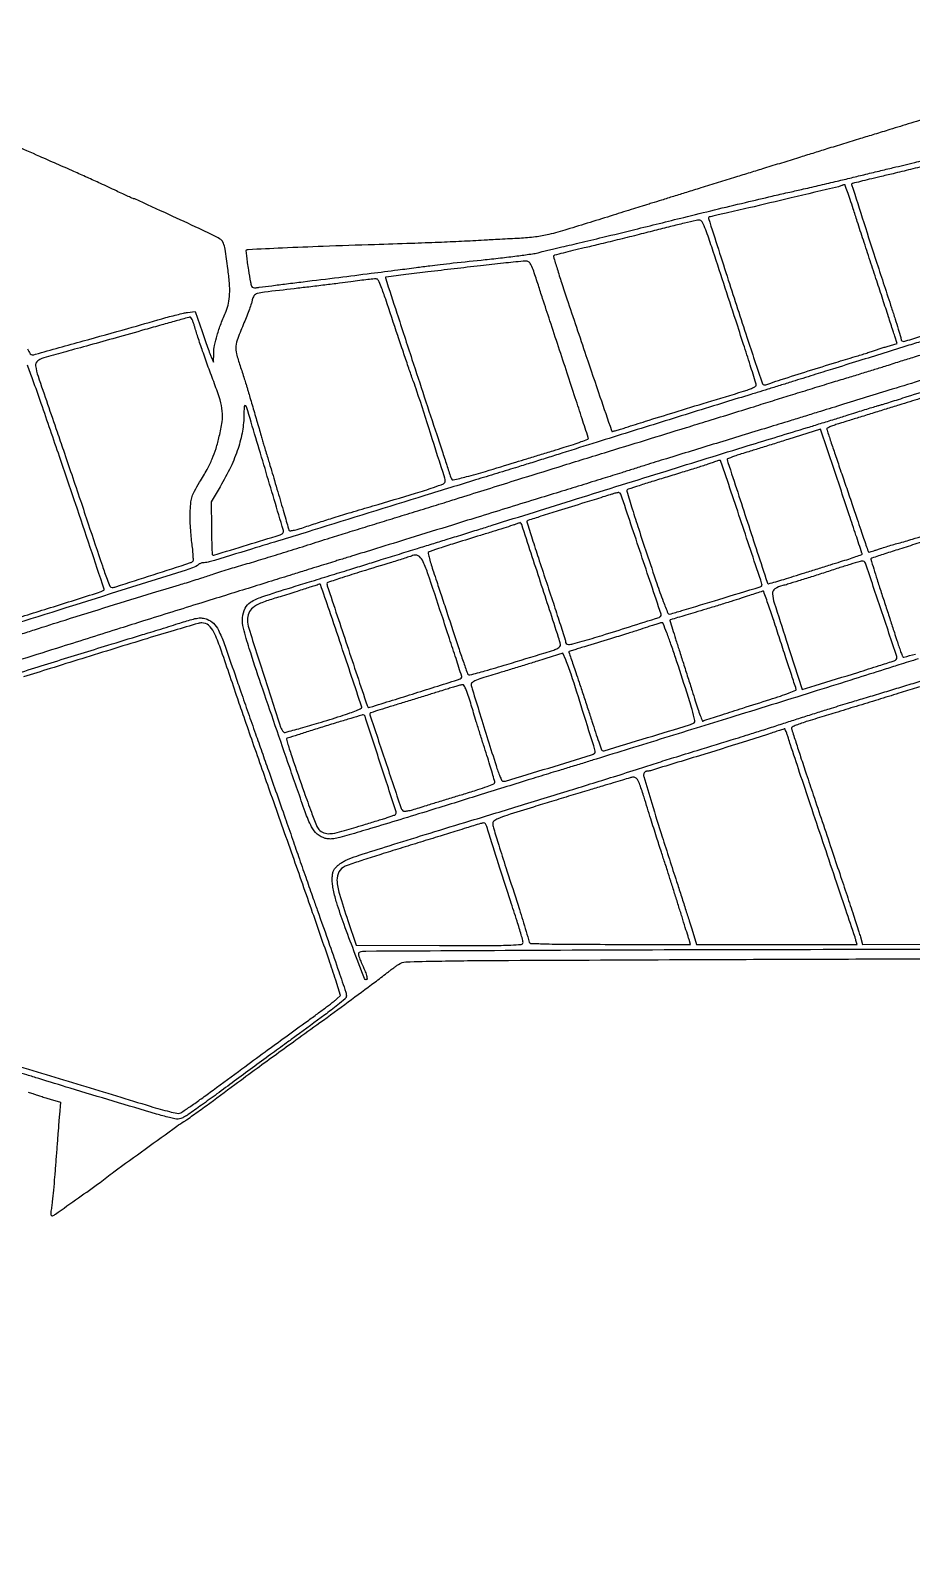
# Model space of a CAD drawing. Extents: x 2 to 2735, y 0 to 1226.
# Drawn here: x 1800 to 2299, y 0 to 854 of the extents above; entities that cross this region are included whole.
import ezdxf

# ---------------------------------------------------------------- set-up
doc = ezdxf.new("R2010")
doc.units = 0

msp = doc.modelspace()

# ---------------------------------------------------------------- linework, layer by layer
for points in [[(2415, 684.533259, 0.000005), (2422.889061, 686.943212, 0.000004), (2431.296875, 689.511785, 0.000004), (2439.009863, 691.868216, 0.00001)], [(2306.5, 334.028318, 0.000501), (2191.519997, 333.891144, 0.000671), (2087.199264, 333.522107, 0.000055), (1989.994304, 333.037043, 0.073962), (1986.284835, 332.465948, 0.29143), (1985.87098, 331.977812, 0.084387), (1985.90438, 330.944005, 0.043123), (1986.391508, 329.292724, 0.011904), (1987.438407, 326.794752, -0.007532), (1989.389059, 322.252179, -0.028139), (1990.408482, 319.317, -0.050899), (1990.726671, 317.530978, -0.436235), (1990.233894, 317, -0.30978), (1989.338299, 317.613775, -0.00072), (1983.304571, 333.275138, -0.004846), (1977.72395, 348.255363, -0.009122), (1973.557497, 360.472258, -0.015998), (1972.5783, 363.897703, -0.013276), (1971.751265, 367.598043, -0.013487), (1971.174812, 371.031011, -0.034862), (1971, 373.535166, -0.020806), (1971.116281, 376.328438, -0.065038), (1971.51323, 378.162865, -0.077868), (1972.321795, 379.648514, -0.039436), (1973.75, 381.235867, -0.033385), (1975.090733, 382.348178, -0.018256), (1976.867188, 383.535796, -0.018123), (1978.767804, 384.61531, -0.027426), (1980.5, 385.400238, -0.015595), (1986.313465, 387.452988, -0.001024), (2003.292885, 392.820931, -0.001484), (2023.576551, 399.121766, -0.001105), (2046, 405.960217, 0.000764), (2074.360443, 414.588163, 0.00067), (2103.968182, 423.688417, 0.000615), (2130.242239, 431.837988, 0.003044), (2145, 436.534136, -0.001638), (2154.50378, 439.587826, -0.001467), (2164.383657, 442.694795, -0.000933), (2177.639923, 446.793724, -0.000228), (2199.5, 453.49743, 0.001813), (2205.355674, 455.313488, 0.000751), (2213.2625, 457.8102, 0.000743), (2221.729982, 460.511787, 0.000957), (2229.5, 463.019985, -0.000998), (2237.124626, 465.480567, -0.000859), (2245.15, 468.037605, -0.000865), (2252.440485, 470.332838, -0.0025), (2257.5, 471.888362, -0.000008), (2262.781738, 473.483257, -0.000002), (2271.025, 475.972249, -0.000002), (2280.343769, 478.785894, -0.000002), (2289.5, 481.550374, 0.001218), (2298.656228, 484.339159, 0.00115), (2307.975, 487.225746, 0.001142)], [(2311.497889, 805.75949, -0.000246), (2298.584375, 801.767923, -0.000248), (2286.647703, 798.091206, -0.000635), (2278, 795.444268, 0.000501), (2270.033578, 793.008197, 0.000293), (2260.5, 790.076332, 0.000293), (2250.966618, 787.132273, 0.000499), (2243, 784.658211, -0.000361), (2234.999063, 782.171064, -0.000208), (2225.353125, 779.184579, -0.000207), (2215.659558, 776.192158, -0.000346), (2207.5, 773.683178, 0.000387), (2199.305944, 771.162867, 0.000227), (2189.5, 768.13361, 0.000227), (2179.694213, 765.094666, 0.000386), (2171.5, 762.544171, -0.000146), (2164.278385, 760.292603, -0.000174), (2157.465625, 758.173284, -0.00015), (2151.718638, 756.389587, -0.001131), (2149, 755.553429, 0.001129), (2146.410359, 754.756957, 0.0002), (2141.5625, 753.251831, 0.000217), (2135.881341, 751.482797, 0.000195), (2130, 749.646118, -0.001205), (2103.901985, 741.553839, -0.014003), (2093.596376, 738.698828, -0.030525), (2086.138457, 737.332295, -0.017374), (2077, 736.549529, 0.000351), (2071.664637, 736.275014, 0.000289), (2065.96875, 735.974636, 0.000292), (2060.73652, 735.692617, 0.000775), (2057, 735.483222, -0.002151), (2044.222489, 734.802443, -0.002056), (2031.245926, 734.22053, -0.001624), (2015.798738, 733.641725, -0.000681), (1995, 732.9584, 0.001151), (1965.840285, 731.972941, 0.002328), (1942.884598, 731.037188, 0.000363), (1923.413415, 730.138486, 0.186765), (1922.323475, 729.656808, 0.224618), (1922.162031, 729.205439, 0.003059), (1922.476216, 726.210542, 0.007946), (1922.922755, 722.700402, 0.005057), (1923.548526, 718.62992, 0.00326), (1924.735937, 711.67812, 0.057933), (1925.3883, 709.503371, 0.219319), (1926.320648, 708.665924, 0.119429), (1927.88784, 708.568171, -0.011585), (1929.737501, 708.852017, -0.000424), (1936.782678, 709.760579, -0.000774), (1945.115267, 710.814886, -0.000543), (1954.5, 711.977213, 0.000363), (1974.760632, 714.47916, 0.0005), (1992.968016, 716.759475, 0.000546), (2008.161795, 718.694654, 0.001653), (2018.5, 720.057639, -0.001577), (2026.25251, 721.080937, -0.003744), (2032.027897, 721.780821, -0.002037), (2039.525497, 722.60157, -0.000203), (2057.5, 724.487769, 0.002921), (2067.439151, 725.58542, 0.003681), (2076.625, 726.722835, 0.002939), (2084.312867, 727.778295, 0.029235), (2087.5, 728.426909, -0.00354), (2089.909069, 729.047548, -0.001582), (2093.0875, 729.831768, -0.001566), (2096.454352, 730.640024, -0.002124), (2099.5, 731.347441, 0.002098), (2110.733858, 733.956127, 0.001247), (2124.097942, 737.153856, 0.000831), (2142.284311, 741.58543, 0.000248), (2170, 748.402489, -0.00087), (2187.481251, 752.6792, -0.000888), (2204.8625, 756.86674, -0.000861), (2219.977202, 760.452352, -0.003694), (2229, 762.506171, 0.001883), (2236.647154, 764.217746, 0.001006), (2246.0875, 766.388011, 0.001001), (2255.717062, 768.642503, 0.001562), (2264, 770.626563, -0.000096), (2271.961684, 772.558373, -0.000076), (2280.590625, 774.648951, -0.000076), (2288.612789, 776.589943, -0.000188), (2294.5, 778.011078, 0.0003), (2300.763181, 779.524454, 0.00009), (2310.31875, 781.841254, 0.00009)], [(2305.963667, 678.644642, -0.000257), (2297.5, 676.010737, 0.000019), (2269.05377, 667.173045, 0.000116), (2254.26745, 662.574845, 0.000201), (2243.341181, 659.169432, 0.000158), (2231.5, 655.469525, -0.000388), (2224.514842, 653.290459, -0.000398), (2217.584375, 651.140398, -0.000385), (2211.567221, 649.283995, -0.001677), (2208, 648.199532, 0.002208), (2193.595711, 643.803801, 0.000194), (2157.15354, 632.491171, 0.000248), (2121.021911, 621.239959, 0.001272), (2101, 614.938411, -0.000723), (2092.727826, 612.324898, -0.000616), (2083.996875, 609.592137, -0.000621), (2076.048373, 607.125859, -0.001764), (2070.5, 605.433269, 0.001336), (2064.147588, 603.501343, 0.000232), (2052.15625, 599.81336, 0.000252), (2038.089326, 595.472111, 0.000226), (2023.5, 590.954366, -0.000228), (1960.0401, 571.303602, -0.00121), (1925.287798, 560.651756, -0.000473), (1901.377172, 553.410904, -0.073408), (1898.593476, 553, 0.037487), (1897.684, 552.931717, 0.034142), (1896.765271, 552.728069, 0.035867), (1895.968599, 552.429928, 0.085874), (1895.45, 552.074276, -0.117225), (1891.984612, 550.001389, -0.000192), (1824.070989, 528.597878, -0.000811), (1760.93217, 508.838301, -0.023839)], [(1798.532485, 674.024533, 0.023965), (1800.097687, 671.15604, 0.281985), (1801.18162, 670.600411, 0.048873), (1802.950266, 670.910724, 0.0001), (1830.055152, 678.457552, 0.000822), (1855.310929, 685.539751, 0.001797), (1874.634956, 691.067907, -0.005467), (1878.835304, 692.236246, -0.005409), (1883.075001, 693.316756, -0.005319), (1886.805238, 694.18264, -0.020778), (1889.134956, 694.596712), (1893.5, 695.186701), (1897.324902, 683.843351, 0.002393), (1898.887839, 679.280457, 0.002771), (1900.421003, 674.950859, 0.002473), (1901.757507, 671.298806, 0.016349), (1902.493683, 669.5), (1903.837562, 666.5), (1903.918781, 671.574848, -0.047776), (1904.406358, 675.930273, -0.019623), (1905.85661, 681.701212, -0.017739), (1908.05288, 688.308332, -0.013779), (1910.890806, 695.332905, 0.053051), (1912.303047, 699.810864, 0.039412), (1912.928007, 704.962765, 0.03072), (1912.804485, 711.300925, 0.014192), (1911.904829, 719.5, 0.002909), (1910.317736, 730.484688, 0.053853), (1909.426702, 733.876342, 0.139597), (1907.966487, 735.829761, 0.049548), (1904.968899, 737.677803, 0.004871), (1895.635953, 742.113993, 0.000929), (1878.575951, 749.981754, 0.000077), (1859.288899, 758.829532, 0.107902), (1858.508177, 759, -0.106394), (1858.248448, 759.0559, -0.000427), (1855.522939, 760.288873, -0.002127), (1852.433199, 761.705676, -0.001335), (1848.831206, 763.387653, 0.001279), (1839.785196, 767.61297, 0.002337), (1832.379393, 771.007128, 0.002252), (1824.761443, 774.414269, 0.001094), (1815, 778.701929, -0.001282), (1805.458865, 782.897094, -0.000385), (1790.962193, 789.328951, -0.000398)], [(2308.943227, 778.083232, -0.00034), (2298.409375, 775.53708, -0.000344), (2288.485726, 773.152789, -0.000787), (2281, 771.372136, 0.001036), (2275.034919, 769.950055, 0.00167), (2269.959866, 768.711089, 0.00026), (2265.466151, 767.595653, 0.109242), (2265.182522, 767.454619, 0.309439), (2265.046398, 767.001014, 0.000075), (2271.910005, 745.484917, 0.001394), (2279.309466, 722.522235, 0.001032), (2287.613913, 697.173043, -0.002417), (2289.677845, 690.813452, -0.003593), (2291.417837, 685.224111, -0.001597), (2292.852007, 680.442855, -0.072181), (2293, 679.423043, 0.230749), (2293.442154, 678.515972, 0.21097), (2294.45576, 678.25949, 0.032161), (2296.901408, 678.838073, 0.001213), (2305.89145, 681.609482, 0.000825)], [(2322.881684, 661.874152, -0.000347), (2288, 651.119647, 0.000093), (2273.345313, 646.609565, 0.000093), (2258.66875, 642.086774, 0.000091), (2245.842573, 638.129052, 0.000364), (2238, 635.701285, -0.000675), (2230.181957, 633.28643, -0.000171), (2217.478125, 629.385962, -0.000174), (2202.963281, 624.940428, -0.000176), (2188.5, 620.521785, 0.00043), (2174.220256, 616.151307, 0.000459), (2160.25625, 611.850319, 0.000435), (2148.254628, 608.130262, 0.002145), (2141.5, 605.998323, -0.001783), (2134.977804, 603.934551, -0.000435), (2124.2125, 600.580618, -0.000446), (2111.865625, 596.757801, -0.000445), (2099.5, 592.953301, 0.000249), (2085.80882, 588.746845, 0.000144), (2069.353125, 583.67688, 0.000144), (2052.850107, 578.581933, 0.000242), (2039, 574.294307, -0.000102), (2014.923406, 566.833438, -0.000212), (1996.14226, 561.026426, -0.000217), (1981.931807, 556.64598, -0.001522), (1975, 554.535588, 0.001946), (1972.41074, 553.744887, 0.000344), (1967.5625, 552.240026, 0.000373), (1961.881342, 550.467697, 0.000336), (1956, 548.623772, -0.000533), (1948.388766, 546.240793, -0.000155), (1936.653125, 542.584245, -0.000156), (1923.431977, 538.47386, -0.000167), (1910.5, 534.462517, 0.000409), (1896.561335, 530.131513, 0.000255), (1880.234375, 525.034655, 0.000256), (1864.14502, 519.993934, 0.000465), (1851, 515.854852, -0.000313), (1817.783043, 505.384477, -0.00096), (1795.261397, 498.348397, -0.001393)], [(1794.766194, 512.531205, 0.000874), (1802.5, 515.022634, -0.002278), (1819.811631, 520.545955, -0.000797), (1844.746668, 528.332922, -0.000759), (1869.343305, 535.930241, -0.003007), (1884.5, 540.486998, 0.002832), (1888.456683, 541.675037, 0.001969), (1892.9125, 543.059726, 0.001986), (1897.178667, 544.422573, 0.004102), (1900.5, 545.528334, -0.004701), (1903.91723, 546.661477, -0.001983), (1908.528125, 548.122314, -0.001962), (1913.467586, 549.644476, -0.002558), (1918, 550.996464, 0.002134), (1927.798601, 553.910266, 0.001444), (1938.943633, 557.31144, 0.00135), (1950.983186, 561.059258, 0.001195), (1963.5, 565.025643, -0.001577), (1969.844502, 567.030788, -0.000443), (1979.759375, 570.120317, -0.000447), (1990.974241, 573.593029, -0.000471), (2002, 576.985003, 0.000368), (2013.390839, 580.486707, 0.00029), (2025.709375, 584.29135, 0.000294), (2037.141372, 587.836813, 0.00073), (2045.5, 590.447888, -0.000276), (2076.129229, 600.046443, -0.000657), (2098.898022, 607.135097, -0.000496), (2125.136142, 615.237541, -0.000102), (2171.5, 629.494209, 0.000382), (2183.846627, 633.298323, 0.000264), (2197.823263, 637.624435, 0.000266), (2211.260004, 641.799034, 0.000544), (2221.79196, 645.089872, -0.000707), (2231.654473, 648.168003, -0.000481), (2242.884269, 651.6436, -0.000485), (2253.728039, 654.976784, -0.000975), (2262.29196, 657.581844, 0.000748), (2269.813007, 659.865943, 0.00074), (2277.354513, 662.180786, 0.000725), (2283.949778, 664.226347, 0.002864), (2288, 665.514488, -0.002324), (2292.205173, 666.856908, -0.000482), (2299.6125, 669.175833, -0.000506), (2308.218725, 671.851426, -0.000477)], [(1785.845273, 519.573596, 0.001739), (1811.480015, 527.540747, 0.000378), (1838.782249, 536.153054, 0.058737), (1841.723579, 537.479501, 0.350914), (1841.889088, 537.926217, 0.000073), (1834.041158, 561.584087, 0.001434), (1825.723437, 586.407543, 0.001161), (1816.659212, 613, 0.00049), (1806.284653, 643.110724, 0.00424), (1801.533053, 656.48925, 0.003209), (1798.479656, 664.696547, 0.234414)], [(2310.616227, 484.825097, 0.000046), (2301.703887, 482.112052, 0.000424), (2291.733361, 479.06664, 0.000261), (2280, 475.465206, -0.000137), (2267.644896, 471.669584, -0.000153), (2255.743039, 468.020768, -0.000141), (2245.602996, 464.918608, -0.000818), (2240.2529, 463.293063, 0.009828), (2236.708251, 462.145916, 0.015512), (2233.721284, 461.009089, 0.009529), (2231.338198, 459.962696, 0.291689), (2231.0029, 459.440005, 0.078141), (2231.127285, 458.634612, 0.000452), (2233.456656, 451.365257, 0.001902), (2236.155785, 443.076471, 0.001207), (2239.360183, 433.440005, 0.00001), (2243.313983, 421.645856, 0.000005), (2248.367415, 406.573001, 0.000005), (2253.629042, 390.880172, 0.000007), (2258.283268, 377, -0.00083), (2262.412042, 364.619269, -0.001145), (2266.076092, 353.485714, -0.00072), (2269.122818, 344.110369, -0.014001), (2269.979021, 341.185409), (2271.111873, 336.870819), (2316.555936, 337.085701, 0.001471)], [(2302.703125, 498.54839, 0.000515), (2291.734411, 495.125711, 0.001188), (2283.5, 492.525439, -0.000877), (2266.587271, 487.173148, -0.000462), (2245.563492, 480.581754, -0.000435), (2222.449521, 473.380567, -0.000417), (2199, 466.118671, 0.000017), (2179.546214, 460.111227, 0.000015), (2159.167136, 453.816587, 0.000015), (2139.076798, 447.609785, 0.000019), (2120.5, 441.869165, -0.000164), (2113.569283, 439.729617, -0.000124), (2105.96875, 437.388087, -0.000126), (2098.836949, 435.194863, -0.000294), (2093.5, 433.558501, 0.000547), (2081.952956, 430.011648, 0.000316), (2068.064631, 425.719379, 0.000309), (2053.545533, 421.212287, 0.00038), (2040, 416.986963, -0.001236), (2026.261812, 412.727356, -0.000663), (2009.284976, 407.534186, -0.000656), (1992.730519, 402.517945, -0.001636), (1980.614099, 398.907061, -0.007161), (1975.227051, 397.404309, -0.029282), (1971.900064, 396.732766, -0.047174), (1969.407288, 396.617153, -0.053827), (1967.048969, 396.986814, -0.111413), (1962.570562, 399.346541, -0.099911), (1959.327787, 403.483846, -0.031178), (1955.717194, 411.946206, -0.002054), (1946.943821, 437, -0.000635), (1930.623538, 484.421355, -0.006286), (1924.040566, 504.445916, -0.012681), (1920.747809, 515.910533, -0.0843), (1920.238067, 521.81493, -0.088857), (1921.659034, 527.170881, -0.146218), (1924.74972, 530.64569, -0.058698), (1931.249763, 533.675658, -0.005481), (1948.11834, 539.041498, 0.000382), (1958.106466, 542.106872, 0.000248), (1969.653512, 545.666594, 0.000249), (1980.927113, 549.154282, 0.000472), (1990, 551.975487, -0.000281), (1998.773055, 554.707137, -0.000175), (2009.059375, 557.899668, -0.000176), (2019.203434, 561.040234, -0.000319), (2027.5, 563.599818, 0.000383), (2035.555052, 566.086015, 0.000245), (2044.9125, 568.987072, 0.000246), (2054.080055, 571.839124, 0.000459), (2061.5, 574.158971, -0.000451), (2109.358716, 589.122898, -0.000381), (2160.016184, 604.869477, -0.000387), (2206.469497, 619.231083, -0.001), (2240, 629.495633, 0.000668), (2247.433071, 631.765686, 0.000563), (2255.296875, 634.188471, 0.000568), (2262.467977, 636.415609, 0.001578), (2267.5, 638.002118, -0.001235), (2271.58517, 639.293182, -0.001317), (2275.590625, 640.536606, -0.00125), (2279.04162, 641.588519, -0.006128), (2281, 642.154018, 0.007032), (2283.040517, 642.747235, 0.001134), (2286.996875, 643.967838, 0.001252), (2291.64908, 645.427466, 0.0011), (2296.5, 646.97454, -0.001814), (2312.849657, 652.163111, -0.001726)], [(2303.611077, 645.820617, 0.000084), (2298.068771, 644.118128, 0.000531), (2291.820638, 642.190411, 0.000331), (2284.5, 639.917961, -0.000224), (2276.694139, 637.493064, -0.00023), (2268.951563, 635.095545, -0.000223), (2262.231036, 633.021176, -0.000971), (2258.25, 631.802787, 0.010373), (2255.471121, 630.894834, 0.016319), (2253.129687, 629.988888, 0.010469), (2251.272611, 629.153431, 0.289479), (2251, 628.722023, 0.079473), (2251.106939, 628.05347, 0.000399), (2253.234925, 621.589293, 0.001797), (2255.691808, 614.234927, 0.001136), (2258.608257, 605.672357, -0.000432), (2261.814027, 596.303605, -0.000376), (2265.154955, 586.48813, -0.000378), (2268.16358, 577.605046, -0.001119), (2270.210954, 571.5, 0.001709), (2271.769156, 566.871751, 0.00269), (2273.142186, 562.909153, 0.000681), (2274.36442, 559.457159, 0.105029), (2274.580403, 559.105628, 0.260284), (2274.891727, 559.008882, 0.010209), (2276.100239, 559.289798, 0.015839), (2277.563206, 559.711247, 0.010267), (2279.227706, 560.286389, -0.010548), (2281.409832, 561.039016, -0.003634), (2284.595014, 562.03747, -0.003609), (2288.123884, 563.087765, -0.004177), (2291.5, 564.035625, 0.007768), (2299.447597, 566.328656, 0.001898), (2312.467357, 570.359322, 0.00026)], [(2311.820069, 566.845588, 0.000255), (2302, 563.771686, 0.000951), (2292.191037, 560.67527, 0.001536), (2283.85646, 557.998617, 0.000219), (2276.462767, 555.595461, 0.109921), (2276.04327, 555.347604, 0.283588), (2275.93323, 554.942941, 0.000861), (2277.536116, 549.549475, 0.004409), (2279.430087, 543.414105, 0.002699), (2281.766665, 536.209936, -0.00046), (2284.330729, 528.423335, -0.000438), (2286.92433, 520.499169, -0.000434), (2289.205203, 513.489178, -0.00155), (2290.646197, 509, 0.003908), (2291.72644, 505.688435, 0.005618), (2292.738705, 502.77475, 0.003127), (2293.634452, 500.334965, 0.084987), (2293.978972, 499.74383, 0.290704), (2294.594884, 499.548076, 0.001445), (2301.166038, 501.302977, 0.005771)], [(1783.75789, 487.594702, -0.000256), (1813.85963, 496.938576, -0.000261), (1844.038889, 506.272294, -0.001049), (1862.5, 511.928934, 0.000806), (1866.818221, 513.249778, 0.000363), (1872.478071, 514.995478, 0.00036), (1878.451117, 516.847244, 0.000491), (1883.829604, 518.524727, -0.003845), (1891.580968, 520.885354, -0.0355), (1895.006902, 521.640531, -0.074041), (1897.473781, 521.636035, -0.046997), (1900.267801, 520.94174, -0.115108), (1903.804791, 518.69112, -0.078044), (1906.587425, 514.786162, -0.030387), (1909.754181, 507.349972, -0.003197), (1915.977077, 489.5, 0.0011), (1919.300128, 479.837901, 0.00061), (1923.396181, 468.059375, 0.000608), (1927.57413, 456.139019, 0.000981), (1931.163958, 446, -0.000841), (1934.901651, 435.452761, -0.000427), (1939.568007, 422.178125, -0.000425), (1944.358118, 408.476851, -0.000636), (1948.516873, 396.5, 0.000438), (1952.432308, 385.209461, 0.000403), (1956.475865, 373.6125, 0.000402), (1960.096567, 363.281844, 0.001338), (1962.500007, 356.5, -0.001244), (1969.548021, 336.624208, -0.002909), (1974.696949, 321.711809, -0.001266), (1978.652626, 309.937499, -0.080568), (1979, 307.795716, -0.214734), (1978.266279, 306.166055, -0.013288), (1974.103356, 302.672935, -0.00926), (1966.749495, 297.047144, -0.00115), (1950.5, 285.144051, 0.000708), (1945.069838, 281.17371, 0.000172), (1936.108396, 274.597186, 0.000176), (1925.835459, 267.047192, 0.000175), (1915.549858, 259.476749, -0.001553), (1905.754974, 252.309019, -0.002188), (1896.973662, 245.983341, -0.001271), (1889.531722, 240.700302, -0.030209), (1887.348113, 239.34827, -0.032816), (1885.349099, 238.435373, -0.079001), (1883.760859, 238.104968, -0.060622), (1881.90635, 238.241822, -0.013474), (1878.798255, 238.942415, -0.009956), (1871.491277, 240.953373, -0.00047), (1847.048127, 248.231928, -0.000862), (1822.637024, 255.571811, -0.002209), (1805, 260.99323, 0.001589), (1798.169879, 263.102009, 0.000377), (1786.771875, 266.572085, 0.000388)], [(1768.965818, 275.314357, -0.000184), (1808.996771, 263.258185, -0.000198), (1848.893645, 251.209122, -0.001446), (1867.986211, 245.374518, 0.006691), (1873.684293, 243.698359, 0.009388), (1878.817065, 242.366211, 0.006181), (1883.126984, 241.389759, 0.114583), (1884.514865, 241.414375, 0.086462), (1885.86875, 242.016386, 0.002659), (1890.942673, 245.459505, 0.005154), (1896.877688, 249.623855, 0.003535), (1903.528654, 254.46518, -0.000352), (1919.924814, 266.560617, -0.000692), (1932.982202, 276.151047, -0.000799), (1944.733935, 284.728686, -0.000712), (1956.97474, 293.606745, 0.001943), (1962.675089, 297.762584, 0.002578), (1967.827285, 301.590616, 0.001835), (1972.116789, 304.836817, 0.025679), (1973.593345, 306.087693), (1975.737209, 308.101749), (1972.975687, 316.800875, 0.006326), (1969.24878, 328.045722, 0.000627), (1959.928112, 354.911239, 0.000786), (1948.682032, 387.033068, 0.00061), (1936.343947, 421.960891, -0.000767), (1931.392117, 435.993019, -0.000598), (1926.052294, 451.257262, -0.000604), (1921.11151, 465.490532, -0.001471), (1917.51218, 476, 0.001554), (1907.705508, 504.618454, 0.027501), (1904.006571, 513.662724, 0.107364), (1900.982337, 517.582654, 0.184904), (1897.139216, 518.916597, 0.063097), (1895.166403, 518.603044, 0.000644), (1881.615895, 514.634055, 0.002073), (1866.013029, 509.971719, 0.001343), (1848, 504.454849, 0.00031), (1829.243854, 498.642499, 0.000356), (1811.340625, 493.068339, 0.000319), (1796.165298, 488.32103, 0.002051)], [(1468.534983, 80.362804, 0.000004), (1459.949253, 97.623375, 0.000048)], [(1798.813113, 253.398836, -0.008358), (1801.5, 252.519409, 0.004583), (1803.441435, 251.867701, 0.001988), (1806.034747, 251.034923, 0.001967), (1808.799347, 250.171201, 0.002613), (1811.320417, 249.40884), (1817.140833, 247.681922), (1816.565071, 240.590961, 0.000831), (1816.250171, 236.63118, 0.000175), (1815.713613, 229.70797, 0.000183), (1815.096984, 221.67701, 0.000174), (1814.475008, 213.5, -0.001982), (1813.833707, 205.453918, -0.002313), (1813.158969, 197.817277, -0.002047), (1812.53203, 191.364031, -0.014011), (1812.121338, 188.197112, 0.007696), (1811.71311, 185.333249, 0.061562), (1811.708812, 184.002263, 0.238759), (1812.055192, 183.483233, 0.223614), (1812.694156, 183.436131, 0.062199), (1814.269565, 184.277741, 0.000388), (1827.404858, 193.569322, 0.00107), (1839.653251, 202.287248, 0.018882), (1843.5, 205.263342, -0.01715), (1847.323285, 208.242504, -0.00043), (1865.178406, 221.173135, -0.000416), (1883.099827, 234.105622, -0.017847), (1887, 236.708926, 0.012988), (1888.914904, 237.96037, 0.002781), (1892.168651, 240.236351, 0.002904), (1895.909065, 242.916605, 0.002764), (1899.680514, 245.684339, -0.000514), (1915.847796, 257.661235, -0.00108), (1928.443963, 266.930567, -0.0013), (1939.426643, 274.932259, -0.001301), (1950.4496, 282.875851, 0.002011), (1964.027439, 292.689934, 0.001198), (1980.114054, 304.475307, 0.000936), (1995.131547, 315.57626, 0.007408), (2002, 320.832915, -0.004457), (2003.558729, 322.040515, -0.00303), (2005.353125, 323.388187, -0.003053), (2007.101116, 324.668048, -0.006122), (2008.5, 325.653382, -0.142481), (2012.758557, 327.056843, -0.004603), (2030.997506, 327.532834, -0.00303), (2064.31413, 327.893575, -0.000167), (2168.5, 328.35546, -0.000168), (2233.985478, 328.601829, -0.000157), (2300.917949, 328.81006, -0.000157), (2360.320368, 328.957552, -0.000541)]]:
    msp.add_lwpolyline(points, format="xyb")
for points in [[(2259.490312, 766.417823, -0.04107), (2257.519075, 765.773942, -0.000118), (2230.81001, 759.424821, -0.000704), (2206.762573, 753.750132, -0.004047), (2194, 750.866163, 0.002406), (2190.333451, 750.05027, 0.003767), (2187.188256, 749.309525, 0.001086), (2184.464496, 748.640066, 0.13018), (2184.151509, 748.468232, 0.287914), (2183.989158, 747.830131, 0.000051), (2195.232439, 712.92589, 0.001259), (2205.759188, 680.537057, 0.002327), (2214.501971, 654.279317, 0.210334), (2214.948441, 653.79103, 0.121983), (2215.745389, 653.652001, 0.056406), (2217.057402, 653.894468, 0.012814), (2219.207365, 654.609478, -0.009677), (2225.215101, 656.64941, -0.000852), (2240.517169, 661.488381, -0.001212), (2256.04775, 666.329201, -0.00336), (2267, 669.633413, 0.002164), (2270.401075, 670.650621, 0.0026), (2273.590625, 671.637773, 0.002225), (2276.269057, 672.495145, 0.017369), (2277.5, 672.943051, -0.015083), (2278.620243, 673.356484, -0.003308), (2280.571179, 673.996015, -0.003441), (2282.838113, 674.705395, -0.003299), (2285.146566, 675.393745), (2290.793132, 677.036991), (2289.439525, 681.268495, 0.001527), (2288.530262, 684.081306, 0.000101), (2285.880446, 692.188245, 0.000146), (2282.717213, 701.849844, 0.000109), (2279.22432, 712.5, -0.000304), (2275.508271, 723.845504, -0.000273), (2271.670713, 735.607813, -0.000273), (2268.239304, 746.164334, -0.000861), (2265.95386, 753.25, 0.003385), (2264.225815, 758.516411, 0.005591), (2262.686619, 762.937747, 0.00127), (2261.29758, 766.758106, 0.356408), (2261.0225, 766.921053, 0.032128), (2260.754684, 766.862794, 0.009728), (2260.356889, 766.740663, 0.009701), (2259.915204, 766.586042, 0.010417)], [(2153.5, 740.926066, -0.001343), (2143.464842, 738.38324, -0.000984), (2132.316684, 735.613539, -0.000994), (2121.749891, 733.032615, -0.002206), (2113.684457, 731.117259, 0.002112), (2107.200999, 729.578869, 0.003337), (2101.655134, 728.198937, 0.000842), (2096.826213, 726.954445, 0.133659), (2096.346889, 726.680222, 0.277041), (2096.225609, 726.194885, 0.000728), (2098.33303, 719.311744, 0.004026), (2100.805353, 711.502772, 0.002463), (2103.841276, 702.329099, 0.00024), (2114.660125, 670.220553, 0.00061), (2122.547566, 646.94274, 0.000045), (2129.069861, 627.776424, 0.114826), (2129.36596, 627.300706, 0.267829), (2129.620757, 627.232373, 0.002094), (2131.74637, 627.81046, 0.006846), (2134.206644, 628.527042, 0.004256), (2137.073849, 629.431671, -0.002767), (2148.436447, 633.053897, -0.001013), (2164.54441, 638.055039, -0.000937), (2183.408101, 643.831219, -0.00075), (2203.75, 649.985057, 0.014005), (2206.674878, 650.955228, 0.025815), (2208.982959, 651.930806, 0.025887), (2210.631276, 652.838328, 0.25954), (2211, 653.50082, 0.076185), (2210.843486, 654.522053, 0.000353), (2207.602384, 664.822102, 0.001655), (2203.867391, 676.527293, 0.001044), (2199.433649, 690.167586, 0.000248), (2185.805765, 731.72788, 0.008583), (2182.428232, 741.445138, 0.035041), (2180.445163, 745.865162, 0.287991), (2178.612803, 746.90993, 0.046679), (2177.099267, 746.702972, 0.001183), (2170.364386, 745.115016, 0.002519), (2162.466294, 743.190955, 0.001715)], [(2040, 719.296876, 0.000479), (2025.219322, 717.544371, 0.00079), (2012.732292, 716.031669, 0.000044), (2001.485628, 714.65018, 0.150713), (2001.237589, 714.53897, 0.299436), (2001.13284, 714.157903, 0.000059), (2007.585168, 694.271189, 0.000855), (2016.152398, 668.029563, 0.000217), (2030.138227, 625.5, 0.000099), (2033.196202, 616.220802, 0.000154), (2035.836073, 608.223951, 0.000042), (2038.141554, 601.249245, 0.005398), (2038.435969, 600.390046, 0.382729), (2039.50011, 599.810334, 0.005616), (2047.018191, 601.677824, 0.008843), (2057.752438, 604.676245, 0.002267), (2075, 609.909818, -0.00012), (2081.161798, 611.808483, -0.000069), (2088.569128, 614.087877, -0.000069), (2095.998846, 616.371909, -0.000116), (2102.23533, 618.286586, 0.004639), (2107.502287, 619.955882, 0.007538), (2111.940217, 621.482309, 0.00238), (2115.712025, 622.863875, 0.308061), (2115.98533, 623.248934, 0.083208), (2115.898852, 623.83521, 0.000119), (2112.474345, 634.42662, 0.000991), (2108.607222, 646.296915, 0.000611), (2104.01244, 660.248934, -0.000264), (2099.104315, 675.117711, -0.000273), (2094.269691, 689.816874, -0.000263), (2090.098013, 702.546449, -0.001183), (2087.67923, 710, 0.003677), (2085.045459, 717.980253, 0.033384), (2083.642115, 721.366516, 0.09059), (2082.414745, 723.013949, 0.172379), (2080.91679, 723.662162, 0.042777), (2079.098487, 723.628513, 0.00057), (2067.900557, 722.446751, 0.001626), (2054.929886, 721.020271, 0.001067)], [(1981.5, 711.989117, -0.002247), (1975.186533, 711.15682, -0.00096), (1966.7375, 710.098087, -0.00095), (1957.725682, 709.003788, -0.00125), (1949.5, 708.041664, 0.001141), (1932.651698, 706.074728, 0.035835), (1928.546737, 705.284668, 0.171068), (1926.705147, 704.023049, 0.118153), (1925.721414, 701.670704, -0.038441), (1925.267108, 699.795734, -0.007249), (1924.127431, 696.458246, -0.00771), (1922.6761, 692.590502, -0.006999), (1921.060316, 688.641713, 0.009936), (1917.560513, 679.943161, 0.067719), (1916.519759, 675.44599, 0.084332), (1916.839717, 671.248386, 0.019691), (1918.823359, 664.445429, -0.001563), (1920.043228, 660.763975, -0.001595), (1921.231806, 657.099595, -0.001547), (1922.244403, 653.909603, -0.006641), (1922.81632, 652, 0.001555), (1923.387897, 650.018421, 0.000302), (1924.433389, 646.44375, 0.000321), (1925.657801, 642.276591, 0.000296), (1926.920104, 638, -0.000389), (1928.224832, 633.576675, -0.000344), (1929.576674, 628.96875, -0.000345), (1930.788349, 624.817412, -0.001057), (1931.602115, 622, 0.001823), (1932.368027, 619.363433, 0.000824), (1933.390351, 615.9125, 0.000816), (1934.48137, 612.27353, 0.001115), (1935.476618, 609, -0.00201), (1936.640576, 605.146776, -0.000653), (1938.330207, 599.44375, -0.000651), (1940.191257, 593.101422, -0.000733), (1941.963282, 587, 0.000108), (1943.592694, 581.363332, 0.000162), (1945.020443, 576.434252, 0.000067), (1946.245481, 572.212227, 0.003452), (1946.489387, 571.393199, 0.357885), (1947.035618, 571.029765, 0.024757), (1949.000583, 571.326293, 0.022538), (1951.802332, 572.024861, 0.008445), (1955.663665, 573.246053, -0.002967), (1963.771576, 575.908317, -0.002762), (1972.106266, 578.539632, -0.0023), (1981.754483, 581.478553, -0.001146), (1994, 585.116593, 0.001024), (2018.192076, 592.297429, 0.009965), (2028.363521, 595.561439, 0.015688), (2034.010329, 597.698664, 0.303211), (2035, 599.180608, 0.077424), (2034.739896, 600.850284, 0.000157), (2026.619621, 626.253416, 0.000551), (2018.967623, 650.075266, 0.019842), (2016.977671, 655.5, -0.01562), (2016.422057, 656.975983, -0.000369), (2014.04419, 663.9625, -0.000814), (2011.276262, 672.158607, -0.000552), (2008.149969, 681.5, 0.000685), (2001.27183, 702.033874, 0.010277), (1998.717981, 709.137106, 0.024442), (1997.127991, 712.750089, 0.258064), (1995.846277, 713.631184, 0.051144), (1994.8888, 713.626336, 0.001675), (1991.076719, 713.20294, 0.00319), (1986.57861, 712.658996, 0.002211)], [(1865, 684.889122, -0.00062), (1848.625608, 680.271903, -0.000794), (1833.532751, 676.062085, -0.000878), (1820.143254, 672.375574, -0.00152), (1809, 669.364916, 0.08418), (1804.355067, 667.241378, 0.287967), (1803.079853, 664.333381, 0.045357), (1804.502501, 658.472947, 0.000765), (1815.294385, 627, -0.000983), (1818.849731, 616.616638, -0.000432), (1823.51794, 602.85625, -0.000427), (1828.445177, 588.249877, -0.000573), (1832.88531, 575, 0.000469), (1840.866098, 551.167908, 0.008465), (1843.557144, 543.584682, 0.019965), (1845.167626, 539.752675, 0.29108), (1846.350982, 539, 0.078003), (1848.570867, 539.348436, 0.00041), (1869.563892, 546.124101, 0.000295), (1890.813799, 553.015782, 0.111722), (1892.196849, 553.838677, 0.215197), (1892.433493, 554.418293, 0.005751), (1892.298334, 557.243236, 0.011023), (1892.023034, 560.619686, 0.007204), (1891.563775, 564.5, -0.011706), (1891.082008, 568.910323, -0.00817), (1890.736679, 573.903185, -0.008246), (1890.562698, 578.704023, -0.016905), (1890.615684, 582.46829, -0.014991), (1890.998306, 587.372393, -0.05325), (1891.667776, 590.449249, -0.047299), (1893.010372, 593.495127, -0.010102), (1895.936876, 598.491019, 0.012188), (1900.152311, 605.756606, 0.024027), (1903.074581, 611.755442, 0.026271), (1905.241525, 617.641864, 0.018128), (1907.094953, 624.5, 0.022094), (1908.633398, 632.788933, 0.057895), (1908.776438, 638.830415, 0.052449), (1907.53043, 645.080083, 0.015622), (1904.346899, 654.289155, -0.00351), (1900.830552, 663.715219, -0.004193), (1897.654171, 672.647843, -0.004574), (1894.961525, 680.662589, -0.008379), (1892.936721, 687.25, 0.019263), (1892.335653, 689.063951, 0.029383), (1891.663734, 690.579778, 0.029002), (1891.010268, 691.684959, 0.271607), (1890.531685, 691.915203, 0.046392), (1889.742071, 691.775817, 0.000275), (1882.606182, 689.816313, 0.001152), (1874.465648, 687.555926, 0.000733)], [(1921, 636.957842, -0.043511), (1920.172065, 627.461803, -0.035889), (1917.698933, 617.598796, -0.032135), (1913.516512, 607.178185, -0.022406), (1907.543702, 596), (1902.5, 587.5), (1902.635057, 572.698276, 0.00235), (1902.713875, 566.996878, 0.00377), (1902.840635, 562.134365, 0.000814), (1902.990727, 557.875837, 0.189351), (1903.145241, 557.521426, 0.276895), (1904.064273, 557.291507, 0.000346), (1922.959416, 563.049685, 0.000582), (1941.526167, 568.745455, 0.137027), (1943.013153, 569.701044, 0.259658), (1943.36363, 571.274515, 0.000273), (1932.960039, 606.20427, 0.000242), (1922.493631, 641.213041, 0.331335), (1921.436447, 642, 0.381021), (1921.261859, 641.844361, 0.007074), (1921.128206, 640.518866, 0.013469), (1921.031391, 638.891126, 0.008118)], [(2229, 622.729723, -0.000665), (2221.330471, 620.321437, -0.000647), (2213.584375, 617.911406, -0.000637), (2206.770869, 615.810704, -0.002411), (2202.5, 614.522395, 0.009269), (2199.441581, 613.553868, 0.015022), (2196.884631, 612.605231, 0.008757), (2194.844286, 611.735803, 0.334806), (2194.617894, 611.325611, 0.043697), (2195.003275, 609.673559, 0.00005), (2206.047134, 575.965895, 0.000026), (2217.219673, 541.882929, 0.08741), (2217.627339, 541.120825, 0.303661), (2217.927021, 541.022974, 0.000916), (2222.034525, 542.185691, 0.004623), (2226.713168, 543.566245, 0.002821), (2232.212509, 545.278362, -0.000596), (2238.574661, 547.290199, -0.000392), (2245.901487, 549.591182, -0.000394), (2253.035424, 551.819277, -0.000761), (2258.75, 553.5896, 0.004068), (2263.443358, 555.077658, 0.00668), (2267.387658, 556.422191, 0.001826), (2270.76433, 557.637732, 0.338272), (2270.952666, 557.932063, 0.058925), (2270.861534, 558.379641, 0.000053), (2267.481578, 568.624095, 0.000558), (2263.692833, 580.060549, 0.000342), (2259.202666, 593.53294), (2247.5, 628.565879)], [(2186, 609.476475, -0.013755), (2183.666628, 608.663054, -0.000966), (2177.065625, 606.57772, -0.001367), (2169.181551, 604.127439, -0.001029), (2160.5, 601.474862, 0.001803), (2152.021987, 598.870121, 0.002858), (2144.780359, 596.571154, 0.000663), (2138.454718, 594.513835, 0.124164), (2137.879946, 594.151208, 0.271181), (2137.738312, 593.549753, 0.000498), (2140.867654, 583.410042, 0.003304), (2144.495025, 571.966126, 0.002016), (2148.92158, 558.5, 0.00183), (2154.783401, 541.119423, 0.008361), (2158.395364, 531.089646, 0.005729), (2161.01888, 524.402002, 0.379152), (2162.041634, 523.89441, 0.007398), (2168.925748, 525.865946, 0.000426), (2189.941282, 532.242026, 0.000043), (2213.261267, 539.341179, 0.091282), (2213.921796, 539.683093, 0.318345), (2214.28627, 540.883941, 0.000209), (2202.701733, 575.592199, 0.0002), (2191.079536, 610.318859, 0.366005), (2190.117845, 610.902821, 0.04136), (2189.720174, 610.806059, 0.003023), (2188.653367, 610.443745, 0.004203), (2187.3856, 609.992645, 0.00317)], [(2130, 591.990712, -0.005017), (2128.387436, 591.465156, -0.000436), (2124.26875, 590.172329, -0.000573), (2119.352715, 588.640106, -0.000445), (2114, 586.983728, 0.000541), (2098.945591, 582.322016, 0.001843), (2089.152852, 579.238359, 0.000483), (2081.772922, 576.876677, 0.119239), (2081.183639, 576.516972, 0.280561), (2081.105844, 576.196775, 0.00016), (2084.199296, 566.507512, 0.001883), (2087.700323, 555.69434, 0.001139), (2091.92322, 542.915728, -0.001068), (2096.169288, 530.073195, -0.001692), (2099.746196, 519.050866, -0.000363), (2102.849189, 509.353344, -0.077393), (2103, 508.384858, 0.203327), (2103.507479, 507.188512, 0.19743), (2104.728695, 506.702753, 0.060253), (2107.241576, 507.035444, 0.007484), (2112.569998, 508.492694, 0.004597), (2123.797009, 511.85669, 0.001796), (2139.242711, 516.700815, 0.000206), (2156.031024, 522.039928, 0.119838), (2156.905851, 522.572518, 0.284359), (2157.195138, 523.800802, 0.000192), (2145.820194, 557.764789, 0.000203), (2134.430941, 591.6824, 0.257562), (2133.419457, 592.610181, 0.085654), (2132.908611, 592.644564, 0.018885), (2132.035715, 592.520262, 0.019112), (2131.02455, 592.296867, 0.017361)], [(2075, 574.790127, -0.015538), (2073.298495, 574.185577, -0.000923), (2068.09375, 572.527111, -0.001389), (2061.885401, 570.580417, -0.001024), (2055, 568.457855, 0.001134), (2041.293757, 564.229306, 0.00414), (2032.626898, 561.455013, 0.002513), (2026.491509, 559.400656, 0.114818), (2025.367983, 558.701317, 0.264636), (2025.23856, 558.229986, 0.003753), (2026.011579, 555.287829, 0.009249), (2027.016176, 551.832459, 0.005822), (2028.310923, 547.832909, -0.001121), (2030.148169, 542.33453, -0.000305), (2033.028458, 533.632167, -0.000308), (2036.284187, 523.754909, -0.00032), (2039.486002, 514, 0.001702), (2042.488548, 504.93679, 0.00268), (2045.134561, 497.178181, 0.000672), (2047.491138, 490.416951, 0.105629), (2047.907088, 489.734234, 0.27624), (2048.968962, 489.435679, 0.002371), (2057.46695, 491.784805, 0.004907), (2069.788391, 495.384716, 0.001003), (2091.5, 502.007615, 0.006627), (2096.35867, 503.571128, 0.041632), (2098.748919, 504.603766, 0.102132), (2099.884869, 505.550077, 0.217012), (2100.156772, 506.636357, 0.033067), (2099.123367, 510.713413, 0.000273), (2088.922998, 542.028227, 0.000078), (2078.283082, 574.614682, 0.124221), (2077.640203, 575.63344, 0.269644), (2077.519863, 575.662116, 0.004084), (2076.80681, 575.440761, 0.009712), (2075.96844, 575.154916, 0.006112)], [(2016.5, 557.016386, -0.020177), (2015.223233, 556.534666, -0.002059), (2012.15, 555.528775, -0.00257), (2008.475641, 554.36368, -0.002047), (2004.5, 553.143341, 0.001432), (1987.644147, 547.992056, 0.004814), (1976.653503, 544.482516, 0.001576), (1968.469649, 541.75351, 0.321921), (1968, 541.099657, 0.08062), (1968.204253, 539.841129, 0.000052), (1979.457682, 506.096483, 0.000037), (1990.77409, 472.183135, 0.116335), (1991.244762, 471.421905, 0.279141), (1992.374298, 471.144321, 0.000285), (2017.955207, 479.170202, 0.000296), (2043.504026, 487.218675, 0.261059), (2044.346976, 488.11575, 0.139502), (2044.330462, 488.606561, 0.000152), (2041.076924, 498.72337, 0.00142), (2037.398051, 510.040514, 0.000871), (2033, 523.362128, 0.001597), (2024.974167, 547.27516, 0.03222), (2022.050178, 554.359836, 0.159138), (2019.590775, 556.888718, 0.224887)], [(2250, 547.47263, -0.001656), (2242.20319, 544.948488, -0.002031), (2234.903693, 542.644671, -0.001687), (2228.754131, 540.753957, -0.014637), (2225.991294, 540.002284, 0.082718), (2221.605263, 538.140532, 0.273731), (2220.240258, 535.452933, 0.060888), (2221.232721, 530.180449, 0.0019), (2227.976448, 509.234846), (2237.122775, 481.192717), (2244.311387, 483.422994, 0.00023), (2268.460058, 490.927351, 0.001493), (2280.616974, 494.751204, 0.001001), (2288.47102, 497.264756, 0.060534), (2289.813679, 497.884847, 0.347099), (2290.551805, 499.912954, 0.001193), (2281.756986, 526.31815, 0.001208), (2272.839548, 552.668746, 0.333229), (2271, 553.923874, 0.062346), (2269.910405, 553.737851, 0.001106), (2264.2125, 552.001228, 0.002756), (2257.581436, 549.924087, 0.001832)], [(1955, 537.991851, -0.001988), (1951.096068, 536.734664, -0.001123), (1946.353125, 535.239794, -0.001121), (1941.562318, 533.753435, -0.00184), (1937.5, 532.519411, 0.022819), (1930.326619, 530.0072, 0.077103), (1926.07092, 527.477016, 0.119489), (1923.810152, 524.457308, 0.10291), (1923.021928, 520.562909, 0.075666), (1923.760337, 515.881433, 0.001033), (1932.611582, 488.206807, 0.000696), (1941.752034, 459.964833, 0.118297), (1943.415293, 457.251373, 0.267747), (1944.428481, 456.979481, 0.001987), (1953.101773, 459.333455, 0.006447), (1963.362207, 462.304897, 0.003569), (1975.814192, 466.183007, 0.007007), (1981.031687, 467.929861, 0.017258), (1984.795432, 469.396624, 0.01442), (1987.450434, 470.630214, 0.373188), (1987.730899, 471.307424, 0.000322), (1976.170128, 505.918939, 0.001478), (1969.390496, 525.975772, 0.000187), (1964.396153, 540.590438, 0.358504), (1964, 540.834779, 0.042103), (1963.626936, 540.751375, 0.000465), (1961.15, 539.971489, 0.001448), (1958.293906, 539.060201, 0.000942)], [(2202.5, 532.883264, -0.002627), (2196.901069, 531.089882, -0.001375), (2189.9125, 528.912903, -0.001367), (2182.733628, 526.719753, -0.002095), (2176.5, 524.862466, 0.000925), (2171.113485, 523.27129, 0.001492), (2166.533765, 521.89434, 0.000219), (2162.473082, 520.658275, 0.103067), (2162.231965, 520.526133, 0.297467), (2162.165264, 520.299131, 0.000349), (2163.644017, 515.40052, 0.002829), (2165.344433, 509.894394, 0.001716), (2167.415342, 503.398631, -0.000591), (2169.77028, 496.068997, -0.000446), (2172.340479, 488.011997, -0.000451), (2174.741744, 480.437635, -0.001046), (2176.526589, 474.748591, 0.005609), (2177.977222, 470.268385, 0.009512), (2179.304279, 466.556755, 0.003678), (2180.493636, 463.488102, 0.453311), (2180.843212, 463.363469, -0.049067), (2181.929905, 463.836653, -0.00034), (2191.568269, 466.944702, -0.001195), (2203.370975, 470.710703, -0.000549), (2218.772953, 475.566039, 0.006215), (2224.773508, 477.532696, 0.011556), (2229.579471, 479.299305, 0.005602), (2233.406102, 480.856944, 0.39997), (2233.657075, 481.431141, -0.008058), (2233.367647, 482.26851, -0.000046), (2230.772752, 490.189545, -0.000197), (2227.817599, 499.225089, -0.000125), (2224.384122, 509.746032, 0.001653), (2220.941638, 520.186273, 0.002748), (2217.962836, 528.959834, 0.000307), (2215.26814, 536.740141, 0.373493), (2215, 536.894333, 0.029206), (2214.616618, 536.795858, 0.000172), (2211.121875, 535.675768, 0.000723), (2207.135847, 534.390351, 0.00046)], [(2149.5, 516.562794, -0.004192), (2144.098659, 514.770515, -0.00245), (2137.598533, 512.709071, -0.001544), (2128.459326, 509.890825, -0.000402), (2113.75, 505.417566, 0.002661), (2110.395107, 504.38073, 0.004378), (2107.570312, 503.463967, 0.000805), (2105.101524, 502.634358, 0.321707), (2105, 502.492899, 0.08093), (2105.034403, 502.281747, 0.000153), (2106.146115, 498.96401, 0.001109), (2107.40587, 495.235728, 0.000687), (2108.901669, 490.860756, -0.00214), (2110.76289, 485.364848, -0.000936), (2113.186131, 478.061793, -0.000926), (2115.730065, 470.298367, -0.001238), (2118.008132, 463.243219, 0.002771), (2120.049753, 456.986014, 0.00441), (2121.873057, 451.658617, 0.001127), (2123.511643, 447.038576, 0.183985), (2123.856463, 446.634945, 0.201095), (2124.866363, 446.530538, 0.000164), (2149.434005, 453.974531, 0.00045), (2173.194959, 461.205981, 0.064399), (2175.851021, 462.407926, 0.326327), (2176.357586, 463.653158, 0.00824), (2174.692867, 469.886226, 0.008582), (2171.689033, 479.784706, 0.001333), (2165.357863, 499.25, 0.00497), (2162.756714, 506.917324, 0.00846), (2160.410875, 513.266287, 0.003047), (2158.314612, 518.561657, 0.31165), (2157.68791, 518.975434, 0.062271), (2156.916883, 518.862798, 0.004277), (2154.792699, 518.256587, 0.00605), (2152.26778, 517.479272, 0.004506)], [(2092, 498.783714, -0.001518), (2087.211993, 497.279699, -0.000542), (2080.368931, 495.161084, -0.000538), (2072.856401, 492.852963, -0.000635), (2065.745298, 490.686416, 0.002543), (2055.659849, 487.571568, 0.027809), (2051.689558, 486.076046, 0.090478), (2049.938205, 484.887347, 0.27632), (2049.590475, 483.552496, 0.004364), (2050.362019, 480.995731, 0.000079), (2054.579425, 467.456186, 0.000215), (2059.155797, 452.794628, 0.000216), (2063.740812, 438.149723, 0.00965), (2064.821713, 434.922006, 0.01425), (2065.904401, 432.138356, 0.009396), (2066.901968, 429.893868, 0.199074), (2067.429531, 429.411416, 0.161799), (2069.0744, 429.367098, 0.000345), (2093.541455, 436.790337, 0.000438), (2117.799813, 444.191778, 0.122707), (2119.617921, 445.284587, 0.278482), (2119.893319, 446.399353, 0.000346), (2112.759337, 469.323681, 0.002264), (2106.232306, 489.918178, 0.02543), (2103.191263, 497.941544), (2101.5, 501.799587)], [(2036, 481.45443, -0.000768), (2031.970382, 480.202559, -0.000198), (2025.468689, 478.196475, -0.000202), (2018.052896, 475.91485, -0.000206), (2010.680642, 473.653199, 0.001204), (2003.826472, 471.535503, 0.001944), (1998.003117, 469.696054, 0.000298), (1992.849092, 468.042582, 0.131428), (1992.546038, 467.847309, 0.270885), (1992.340141, 466.871598, 0.000187), (2001.144027, 440.43591, 0.000363), (2009.822323, 414.472747, 0.11604), (2010.952105, 412.647895, 0.21321), (2011.817125, 412.317084, 0.03021), (2013.755518, 412.541497, 0.024607), (2016.485091, 413.165839, 0.009307), (2020.23252, 414.295073, -0.002408), (2024.550214, 415.661409, -0.000722), (2031.138615, 417.70103, -0.000724), (2038.539393, 419.968712, -0.000785), (2045.75, 422.154344, 0.00473), (2053.40139, 424.539662, 0.013246), (2058.69891, 426.402581, 0.009956), (2062.463938, 427.926299, 0.300137), (2063, 428.738881, 0.06924), (2062.864225, 429.714638, 0.002008), (2061.704916, 433.738116, 0.004013), (2060.280487, 438.466916, 0.002749), (2058.591204, 443.81213, -0.001341), (2056.67399, 449.819599, -0.000953), (2054.555772, 456.563563, -0.000962), (2052.558957, 463.007229, -0.002048), (2051.044638, 468, 0.002944), (2048.351172, 476.823496, 0.020354), (2046.830172, 481.084417, 0.040594), (2045.687408, 483.363876, 0.286091), (2044.62868, 483.89854, 0.044076), (2043.879072, 483.763879, 0.002545), (2041.628425, 483.138731, 0.003857), (2038.955099, 482.359174, 0.002825)], [(1966.5, 460.267879, 0.000805), (1958.423227, 457.741455, 0.001304), (1951.563537, 455.563919, 0.000172), (1945.465372, 453.608291, 0.100866), (1945.141827, 453.42658, 0.293433), (1945.054578, 453.131162, 0.001623), (1945.92537, 450.179811, 0.006136), (1946.98518, 446.782927, 0.003774), (1948.312171, 442.808494, 0.00118), (1955.086875, 423.167709, 0.005335), (1959.189536, 411.758004, 0.005525), (1962.0526, 404.307959, 0.089642), (1963.46531, 402.038331, 0.119748), (1966.264631, 400.136047, 0.109437), (1969.72263, 399.646969, 0.048561), (1975.154551, 400.604867, 0.006959), (1986, 403.788384, -0.000601), (1988.985384, 404.706086, -0.000338), (1992.612966, 405.81375, -0.000337), (1996.277151, 406.927187, -0.000551), (1999.384565, 407.865411, 0.004664), (2002.061461, 408.697735, 0.006786), (2004.404795, 409.485627, 0.003681), (2006.364035, 410.190358, 0.108612), (2006.807022, 410.473689, 0.281484), (2007.159273, 411.93442, 0.000427), (1998.390586, 439.029193, 0.000391), (1989.557813, 466.170372, 0.346093), (1988.5, 466.877114, 0.053274), (1987.742756, 466.736327, 0.000393), (1981.625, 464.903671, 0.001479), (1974.621496, 462.77707, 0.000947)], [(2218, 455.997243, -0.005498), (2203.696262, 451.384196, -0.001185), (2178.825341, 443.728582, -0.000169), (2151.134598, 435.286998, -0.074026), (2149.206717, 435, 0.090921), (2148.684653, 434.904275, 0.066685), (2148.165682, 434.623543, 0.065295), (2147.728355, 434.208354, 0.0788), (2147.445451, 433.718443, 0.165459), (2147.377695, 431.957588, 0.001065), (2151.926887, 416.802463, 0.00361), (2157.787393, 397.921778, 0.0015), (2165.963967, 372.5, -0.00071), (2168.400038, 364.966858, -0.000654), (2170.882808, 357.217188, -0.000652), (2173.077844, 350.303544, -0.002168), (2174.495346, 345.75), (2177.177638, 337), (2222.656207, 337), (2268.134775, 337), (2267.480834, 339.25, 0.010096), (2266.937641, 340.987274, 0.000063), (2261.720703, 356.554688, 0.000257), (2255.751014, 374.330554, 0.000164), (2248.790177, 395, -0.000357), (2241.767487, 415.879745, -0.000518), (2235.598991, 434.326563, -0.000259), (2230.384419, 450.001567, -0.00877), (2229.212168, 453.75, 0.010005), (2228.579098, 455.756912, 0.016155), (2227.951658, 457.434622, 0.010052), (2227.374239, 458.762086, 0.329849), (2227.085438, 458.921053, 0.043711), (2226.654943, 458.824148, 0.000643), (2224.175097, 458.029618, 0.001751), (2221.299893, 457.093215, 0.001155)], [(2140.5, 431.495589, -0.010774), (2139.744371, 431.251856, -0.000157), (2135.240625, 429.907096, -0.000431), (2130.012542, 428.352754, -0.000285), (2124, 426.574549, 0.001447), (2116.420723, 424.3138, 0.000594), (2106.15, 421.204526, 0.000588), (2095.132118, 417.840621, 0.000753), (2085, 414.717421, 0.001522), (2069.90082, 409.98778, 0.022998), (2064.741574, 408.089347, 0.083199), (2062.459716, 406.644088, 0.250037), (2061.847378, 404.967409, 0.039327), (2062.434408, 402.323422, 0.001681), (2065.262938, 393.194288, 0.002208), (2069.312726, 380.474364, 0.000696), (2075.475444, 361.5, -0.003123), (2077.014798, 356.681027, -0.001649), (2078.867836, 350.683162, -0.001602), (2080.794599, 344.299752, -0.001894), (2082.574588, 338.25, 0.322843), (2083.46631, 337.552378, 0.003013), (2092.280532, 337.258865, 0.005681), (2105.255508, 337.052553, 0.001135), (2128.416596, 337), (2173.895961, 337), (2173.004459, 339.75, -0.002402), (2172.427472, 341.559411, -0.000176), (2170.867798, 346.539062, -0.000245), (2169.0126, 352.4798, -0.000186), (2166.982616, 359, 0.000751), (2164.847568, 365.830468, 0.000733), (2162.674952, 372.709375, 0.000721), (2160.749461, 378.744659, 0.002753), (2159.52254, 382.5, -0.002149), (2157.331015, 389.180431, -0.001065), (2154.604357, 397.676087, -0.000896), (2151.346846, 407.964237, -0.00053), (2147.495368, 420.25, 0.006668), (2145.188015, 427.305566, 0.056831), (2143.763202, 430.309117, 0.167008), (2142.327156, 431.478387, 0.173192)], [(2047, 402.895935, -0.00047), (2041.641328, 401.233673, -0.000094), (2032.065625, 398.275123, -0.000099), (2020.916462, 394.835141, -0.000092), (2009.5, 391.317475, 0.001614), (1998.536646, 387.902857, 0.002262), (1988.768913, 384.777352, 0.001342), (1980.55812, 382.084639, 0.030307), (1978.245237, 381.160375, 0.154474), (1974.805733, 377.973482, 0.14304), (1973.693532, 373.28311, 0.059839), (1975.040698, 365.475538, 0.009274), (1979.820388, 350.5), (1984.576583, 336.5), (2031.788291, 336.40188, 0.000666), (2061.2209, 336.379917, 0.008742), (2072.123232, 336.576944, 0.015669), (2077.993104, 336.970162, 0.385728), (2079, 338.081156, 0.063851), (2078.852342, 339.232704, 0.004516), (2078.004498, 342.368155, 0.006318), (2076.909084, 346.096629, 0.00472), (2075.611058, 350.179277, -0.001644), (2071.880182, 361.668619, -0.000431), (2065.974164, 380.116575, -0.000194), (2059.849968, 399.32871, -0.00712), (2058.51153, 403.75, 0.083979), (2057.797494, 405.238488, 0.263348), (2056.830346, 405.694922, 0.055442), (2054.94883, 405.343154, 0.001533)]]:
    msp.add_lwpolyline(points, format="xyb", close=True)

doc.saveas('drawing.dxf')
